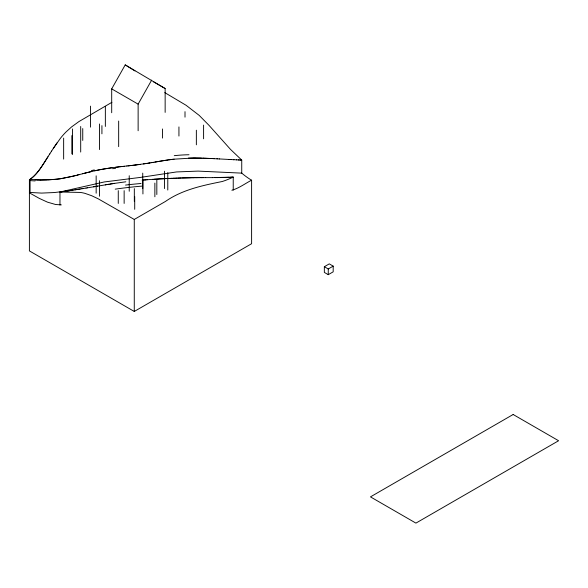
<?xml version="1.0" encoding="UTF-8"?>
<svg xmlns="http://www.w3.org/2000/svg" width="588" height="588" viewBox="0 0 588 588"><rect width="100%" height="100%" fill="white"/><g stroke="black" fill="none" stroke-linecap="round" stroke-linejoin="round"><path stroke-width="0.88" d="M111.698 112.734L111.698 88.876L125.215 64.886L165.147 88.531L165.147 112.396M138.129 130.749L138.129 104.135L151.638 80.144M49.774 153.938C43.696 163.008 38.632 173.489 29.4 179.81L29.4 250.907L134.27 311.456L251.605 243.711L251.605 180.185C245.093 183.559 238.912 188.278 231.87 190.24M47.988 156.798C42.615 164.89 37.581 174.379 29.444 179.788M49.568 154.269L51.568 151.094M51.399 151.359L56.94 142.958M53.236 148.492L60.571 138.107A50.399 29.099 -60 0 1 66.069 131.925L71.567 126.927L78.902 121.591L111.904 102.312M61.336 204.874L55.617 204.514L47.422 202.132L39.234 198.354L29.4 192.857L30.069 192.452L41.557 193.092L53.993 192.555A121.4 117.945 69 0 0 62.313 191.468L104.311 181.949L140.922 177.341L176.525 171.939L198.112 171.101L241.741 173.129A63.548 36.691 60 0 0 251.605 180.222M59.969 205.036L59.969 191.989L80.468 192.445A65.305 37.706 60 0 1 85.113 193.408L91.669 195.708L98.218 198.825L134.27 219.449L165.434 201.456C182.368 189.659 202.478 185.499 222.271 181.501A116.027 66.988 -60 0 0 232.547 177.422L233.23 177.113L233.23 190.159M324.341 266.717L329.28 263.872L333.19 266.129L333.19 271.825L328.258 274.677L324.341 272.413L324.341 266.717L328.258 268.973L333.19 266.129M79.079 174.665L82.893 173.68M79.255 174.621L77.381 175.106M82.651 173.739L83.32 173.57M83.217 173.592L83.79 173.445M77.807 174.996L78.233 174.886M83.739 173.46L84.356 173.298M84.157 173.35L88.781 172.188M77.565 175.062L73.596 176.062M84.576 173.247L85.414 173.026M76.536 175.32L75.698 175.533M85.841 172.923L91.794 171.461M75.279 175.643L62.321 178.436A121.4 117.945 69 0 1 53.993 179.494L40.726 180.038M89.2 172.078L94.874 170.755M73.177 176.165L71.508 176.562M71.089 176.657L59.616 178.855L48.172 179.913M94.69 170.792L95.499 170.616M95.08 170.711L100.122 169.667M95.712 170.571L96.131 170.483M96.344 170.432L97.182 170.255M97.637 170.167L103.054 169.123M100.541 169.587L111.963 167.734M103.473 169.05L105.965 168.631M155.526 161.979L156.526 161.81M154.85 162.097L155.71 161.95M156.202 161.862L157.341 161.671M154.887 162.09L152.138 162.553M156.878 161.744L163.883 160.583M153.248 162.369L151.461 162.67M158.231 161.516L167.962 159.958M151.608 162.641L149.969 162.92M96.755 186.286L105.744 184.794M97.733 186.124L87.414 187.829M105.296 184.867L106.788 184.617M150.109 162.891L147.919 163.251M93.602 186.808L94.984 186.58M106.663 184.639L108.368 184.353M108.038 184.411L108.89 184.272M149.146 163.052L149.558 162.986M86.032 188.057L87.48 187.822M108.729 184.294L110.787 183.963M83.283 188.505L86.164 188.035M109.941 184.095L114.675 183.346M81.908 188.733L83.525 188.469M148.749 163.119L137.474 164.75M79.843 189.064L82.21 188.682M78.917 189.218L80.233 189.005M78.263 189.321L79.159 189.174M106.406 168.558L107.244 168.425M111.47 183.853L112.837 183.632M77.601 189.424L78.469 189.285M76.947 189.534L77.785 189.395M77.094 189.505L74.977 189.843M75.639 189.74L76.293 189.637M75.036 189.836L71.604 190.372M146.684 163.442L147.096 163.383M164.699 160.451L174.085 159.157M113.528 183.522L125.832 181.795M73.015 190.152L70.913 190.475M145.861 163.574L146.272 163.508M107.663 168.359L108.501 168.234M70.229 190.585L71.052 190.453M145.038 163.699L145.449 163.633M69.546 190.688L70.398 190.556M144.626 163.758L143.391 163.942M69.752 190.652L59.969 191.989M69.097 190.755L60.615 191.909M108.92 168.168L119.357 166.816M168.778 159.84L169.594 159.723M140.091 164.405L131.727 165.448M170.41 159.613L171.226 159.51M136.379 164.89L136.791 164.838M172.041 159.399L172.857 159.304M135.549 164.993L135.968 164.941M115.564 167.264L122.76 166.433M134.726 165.096L135.137 165.044M133.895 165.191L134.314 165.14M133.072 165.294L133.483 165.243M173.673 159.201L193.217 158.018M132.241 165.39L132.653 165.338M131.83 165.434L128.14 165.845M131.411 165.485L130.168 165.625M120.195 166.72L121.856 166.536M128.743 165.779L129.933 165.647M122.694 166.441L124.355 166.257M126.846 165.992L128.507 165.809M123.958 166.301L126.949 165.978M142.12 180.141L146.177 179.818M144.567 179.943L147.522 179.715M147.404 179.722L153.049 179.325M152.909 179.333L164.273 178.678M154.254 179.252L158.951 178.965M159.62 178.921L160.296 178.884M160.965 178.848L161.634 178.811M162.303 178.781L164.978 178.642M230.518 177.26L233.23 177.113L212.364 177.627M164.765 178.649L165.75 178.605M165.647 178.612L166.316 178.576M166.242 178.583L167.72 178.509M167.653 178.517L168.668 178.465M168.322 178.48L170.028 178.407M169.66 178.421L170.998 178.362M170.932 178.37L174.555 178.215M171.38 178.348L171.836 178.326M172.997 178.282L173.666 178.252M229.166 177.319L221.081 177.554M174.335 178.223L177.267 178.113M47.385 179.943L37.845 179.972M175.672 178.171L176.334 178.149M177.003 178.127L181.325 177.98M178.34 178.076L179.002 178.054M179.671 178.032L191.004 177.745M182.339 177.951L190.336 177.76M188.41 158.099L199.942 158.091M190.791 177.752L194.341 177.694M191.673 177.738L192.335 177.723M220.412 177.569L219.067 177.583M193.004 177.716L193.672 177.708M194.165 177.701L195.672 177.679M195.517 177.686L196.341 177.672M196.194 177.679L197.002 177.664M218.398 177.591L216.384 177.613M196.862 177.672L197.671 177.664M197.539 177.664L198.34 177.657M198.215 177.657L199.67 177.649M199.56 177.649L202.338 177.635M200.912 177.642L201.588 177.635M215.039 177.62L215.715 177.613M202.257 177.635L203.007 177.635M202.934 177.635L203.676 177.627M203.61 177.627L205.675 177.627M193.628 158.018L194.849 158.018M205.631 177.627L212.393 177.627M195.106 158.018L204.058 158.216M40.315 180.031L30.069 179.406L30.069 192.452M200.427 158.106L201.537 158.135M202.801 158.172L203.433 158.194M203.816 158.209L204.69 158.238M204.631 158.238L206.579 158.319M205.322 158.268L205.954 158.29M37.441 179.957L35.118 179.847M206.27 158.304L207.211 158.341M207.086 158.334L207.902 158.37M207.843 158.37L209.732 158.451M208.475 158.392L209.107 158.422M240.073 160.01L241.741 160.083L241.741 173.129M209.534 158.444L211.173 158.517M238.405 159.929L241.741 160.083L230.503 149.389L209.005 125.332L199.178 115.373L186.065 105.267L164.765 92.603M210.996 158.51L212.261 158.576M236.53 159.84L239.132 159.965M211.989 158.562L217.325 158.833M213.628 158.642L214.451 158.679M233.421 159.686L236.736 159.848M230.121 159.51L233.951 159.708M216.921 158.811L219.39 158.936M228.467 159.429L231.371 159.576M219.228 158.929L228.805 159.444M153.49 81.798L165.147 88.531M111.698 88.876L138.129 104.135M125.215 64.886L134.968 70.942M328.258 268.973L328.258 274.677M203.595 125.112L203.595 138.819M196.355 130.198L196.355 144.817M185.007 111.669L185.007 117.152M178.936 126.92L178.936 136.056M167.786 172.681L167.786 190.042M164.456 171.211L164.456 188.572M162.501 128.956L162.501 138.092M156.827 179.913L156.827 194.532M154.864 183.074L154.864 196.782M142.928 179.347L142.928 193.966M142.737 173.129L142.737 188.667M134.711 196.517L134.711 209.313M134.321 188.608L134.321 201.405M134.27 219.449L134.27 311.456M129.228 175.731L129.228 191.262M124.142 190.644L124.142 203.433M118.666 121.047L118.666 146.632M118.269 190.644L118.269 203.433M105.355 106.354L105.355 126.457M101.922 125.619L101.922 133.836M99.482 123.98L99.482 149.565M99.482 180.7L99.482 196.238M96.16 175.841L96.16 193.202M90.486 106.134L90.486 127.148M82.746 128.552L82.746 140.429M80.696 126.471L80.696 152.049M72.478 128.956L72.478 154.541M71.861 135.607L71.861 153.88M63.644 138.092L63.644 159.105M35.111 180.92A86.473 83.055 58 0 1 29.995 180.56M125.531 185.08A174.092 62.548 -8.6 0 1 141.032 183.485M115.211 189.145A163.354 57.55 -8.5 0 1 142.347 186.087M174.268 155.673A144.582 114.888 -24.3 0 1 189.005 154.74M112.624 168.705A132.719 57.573 -8.6 0 1 115.579 168.322M91.375 170.608A113.234 56.757 -8.9 0 1 94.315 169.925M513.148 414.496L370.462 496.875L415.914 523.114L558.6 440.735L513.148 414.496"/></g></svg>
